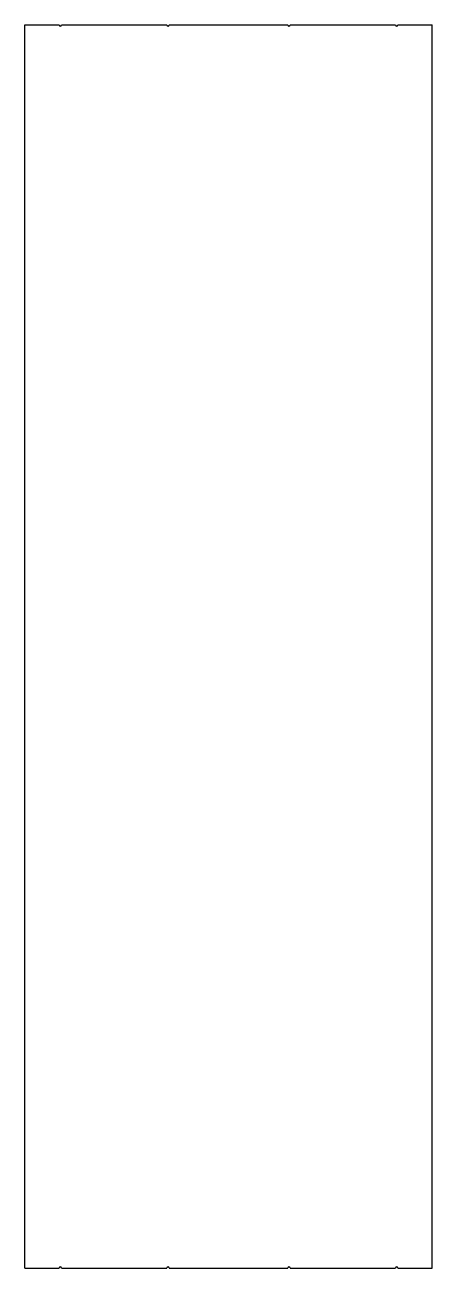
# Model space of a CAD drawing. Header units: millimetres. Extents: x -170 to 170, y -518 to 518.
import ezdxf

# ---------------------------------------------------------------- set-up
doc = ezdxf.new("R2010")
doc.units = ezdxf.units.MM

msp = doc.modelspace()

# ---------------------------------------------------------------- linework, layer by layer
at = {"color": 7, "linetype": 'Continuous', "lineweight": 25}
for p, q in [((-169.9, 518), (-141.4, 518)), ((-169.9, -518), (-169.9, 518)), ((-139.4, 518), (-51.4, 518)), ((-49.4, 518), (49.4, 518)), ((51.4, 518), (139.4, 518)), ((141.4, 518), (169.9, 518)), ((169.9, -518), (169.9, 518)), ((-169.9, -518), (-141.4, -518)), ((-139.4, -518), (-51.4, -518)), ((-49.4, -518), (49.4, -518)), ((51.4, -518), (139.4, -518)), ((141.4, -518), (169.9, -518))]:
    msp.add_line(p, q, dxfattribs=at)
for centre, start, end in [((-140.4, 518), 180, 0), ((-50.4, 518), 180, 0), ((50.4, 518), 180, 0), ((140.4, 518), 180, 360), ((-140.4, -518), 0, 180), ((-50.4, -518), 0, 180), ((50.4, -518), 0, 180), ((140.4, -518), 360, 180)]:
    msp.add_arc(centre, 1, start, end, dxfattribs=at)

doc.saveas('drawing.dxf')
